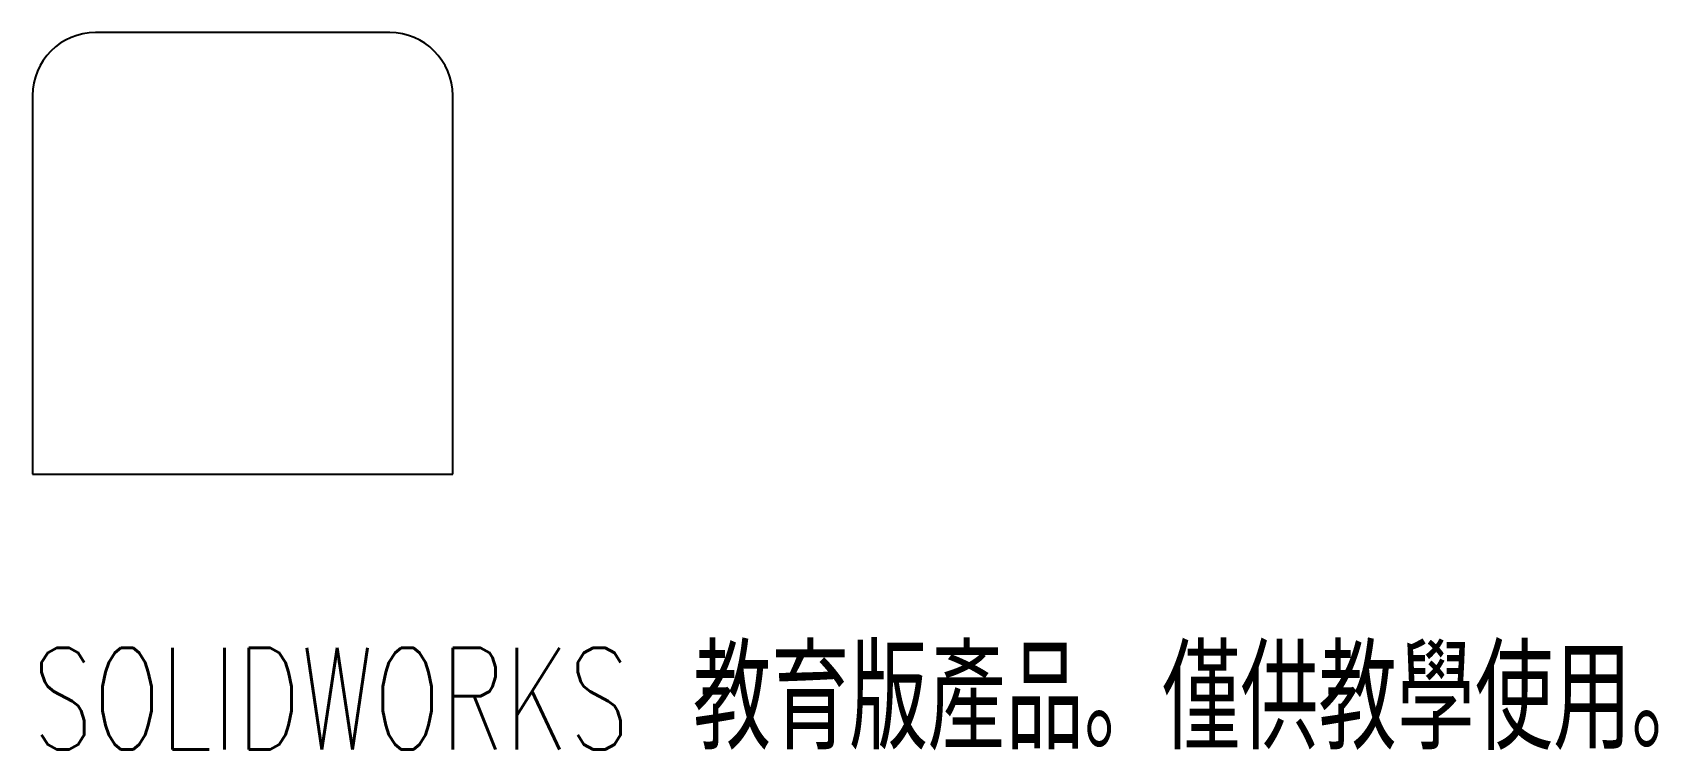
# Model space of a CAD drawing. Header units: millimetres. Extents: x -10 to 67.4, y -23.7 to 10.5.
import ezdxf

# ---------------------------------------------------------------- set-up
doc = ezdxf.new("R2010")
doc.units = ezdxf.units.MM
doc.styles.add('SLDTEXTSTYLE0', font='TXT', dxfattribs={"width": 0.7, "bigfont": 'bigfont'})

msp = doc.modelspace()

# ---------------------------------------------------------------- linework, layer by layer
at = {"color": 7, "linetype": 'Continuous', "lineweight": 25}
for p, q in [((7, 10.5), (-7, 10.5)), ((-10, 7.5), (-10, -10.5)), ((10, -10.5), (10, 7.5)), ((-10, -10.5), (10, -10.5))]:
    msp.add_line(p, q, dxfattribs=at)
for centre, start, end in [((-7, 7.5), 90, 180), ((7, 7.5), 0, 90)]:
    msp.add_arc(centre, 3, start, end, dxfattribs=at)

# ---------------------------------------------------------------- texts
at = {"color": 7, "linetype": 'Continuous', "insert": (-10, -18.77), "char_height": 4.83362, "attachment_point": 1, "style": 'SLDTEXTSTYLE0'}
msp.add_mtext('SOLIDWORKS \\M+18BB3\\M+188E7\\M+194C5產\\M+19569\\M+18142\\M+18BCD\\M+18B9F\\M+18BB3\\M+19B7B\\M+18E67\\M+19770\\M+18142', dxfattribs=at)

doc.saveas('drawing.dxf')
